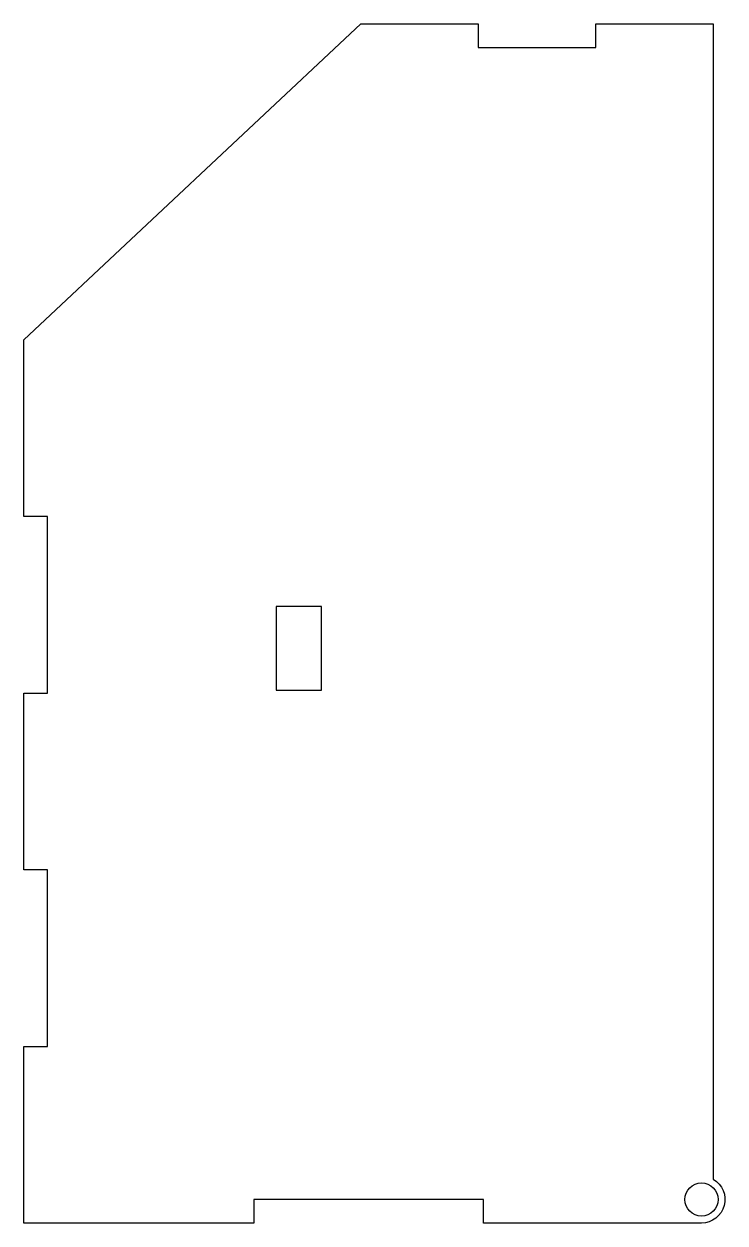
# Model space of a CAD drawing. Header units: millimetres. Extents: x 22 to 112, y -3 to 150.
import ezdxf

# ---------------------------------------------------------------- set-up
doc = ezdxf.new("R2010")
doc.units = ezdxf.units.MM
doc.layers.get('0').update_dxf_attribs({"linetype": 'CONTINUOUS'})

msp = doc.modelspace()

# ---------------------------------------------------------------- linework, layer by layer
msp.add_lwpolyline([(108.5, -3), (80.67, -3), (80.67, 0), (51.33, 0), (51.33, -3), (22, -3), (22, 19.54), (25, 19.54), (25, 42.08), (22, 42.08), (22, 64.62), (25, 64.62), (25, 87.16), (22, 87.16), (22, 109.7), (65, 150), (80, 150), (80, 147), (95, 147), (95, 150), (110, 150), (110, 2.6, -0.767327)], format="xyb", close=True)
msp.add_lwpolyline([(54.2, 65), (60, 65), (60, 75.65), (54.2, 75.65)], close=True)
msp.add_circle((108.5, 0), 2.12)

doc.saveas('drawing.dxf')
